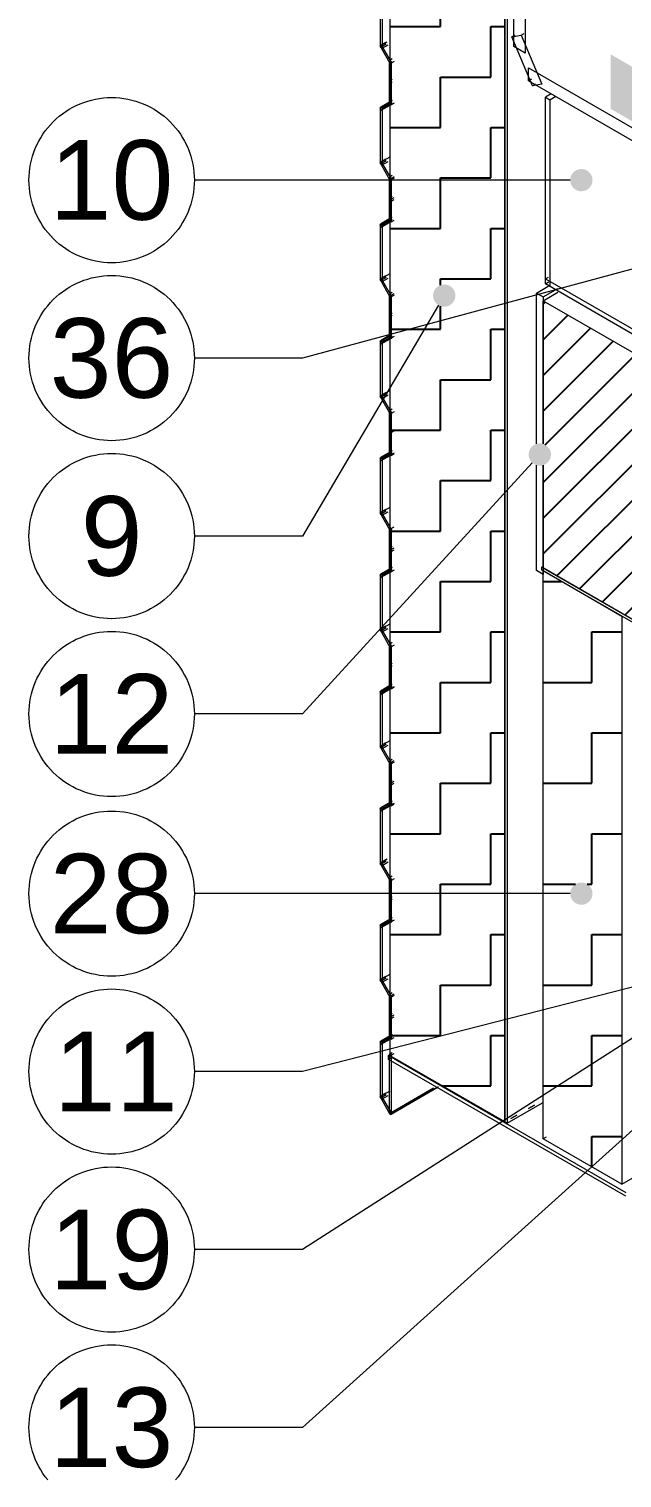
# Model space of a CAD drawing. Header units: millimetres. Extents: x 0 to 297, y 0 to 420.
# Drawn here: x 58.5 to 77.15, y 300.4 to 346 of the extents above; entities that cross this region are included whole.
import ezdxf

# ---------------------------------------------------------------- set-up
doc = ezdxf.new("R2010")
doc.units = ezdxf.units.MM
for name, color, linetype in [('2-DETALLES-ARISTAS', 7, 'Continuous'), ('2-DETALLES-RAYADOS', 8, 'Continuous'), ('3-TEXTOS', 7, 'Continuous')]:
    doc.layers.add(name, color=color, linetype=linetype)
doc.styles.add('ARIAL', font='arial.ttf')

msp = doc.modelspace()

# ---------------------------------------------------------------- hatches: boundary and pattern name
at = {"layer": '2-DETALLES-RAYADOS'}
h = msp.add_hatch(dxfattribs=at)
h.set_pattern_fill('ZIGZAG', scale=0.25)
h.paths.add_polyline_path([(69.899, 347.302), (69.887, 347.296), (69.887, 347.276), (69.871, 347.286), (69.859, 347.279), (69.859, 345.004), (69.871, 344.983), (69.887, 344.974), (69.887, 344.955), (69.899, 344.934), (69.899, 344.934), (69.899, 344.934), (69.887, 344.928), (69.887, 344.321), (69.887, 344.255), (69.887, 343.648), (69.899, 343.628), (69.887, 343.621), (69.887, 343.602), (69.871, 343.612), (69.859, 343.605), (69.859, 341.33), (69.871, 341.309), (69.887, 341.3), (69.887, 341.281), (69.899, 341.26), (69.899, 341.26), (69.899, 341.26), (69.887, 341.253), (69.887, 340.646), (69.887, 340.581), (69.887, 339.974), (69.899, 339.954), (69.887, 339.947), (69.887, 339.928), (69.871, 339.938), (69.859, 339.931), (69.859, 313.686), (73.465, 311.604), (73.465, 311.604), (73.465, 311.604), (73.465, 356.691), (69.887, 354.625), (69.887, 354.625), (69.871, 354.634), (69.859, 354.628), (69.859, 352.352), (69.871, 352.332), (69.887, 352.322), (69.887, 352.303), (69.899, 352.283), (69.899, 352.283), (69.899, 352.283), (69.887, 352.276), (69.887, 351.669), (69.887, 351.604), (69.887, 350.997), (69.899, 350.977), (69.887, 350.97), (69.887, 350.951), (69.871, 350.96), (69.859, 350.953), (69.859, 348.678), (69.871, 348.658), (69.887, 348.648), (69.887, 348.629), (69.899, 348.609), (69.899, 348.609), (69.899, 348.609), (69.887, 348.602), (69.887, 347.995), (69.887, 347.93), (69.887, 347.323)])
h.paths.add_polyline_path([(71.904, 337.575), (71.899, 337.541), (71.891, 337.508), (71.879, 337.476), (71.865, 337.445), (71.847, 337.415), (71.827, 337.388), (71.804, 337.362), (71.778, 337.339), (71.751, 337.319), (71.721, 337.301), (71.69, 337.286), (71.658, 337.275), (71.624, 337.266), (71.591, 337.261), (71.556, 337.26), (71.522, 337.261), (71.488, 337.266), (71.455, 337.275), (71.422, 337.286), (71.391, 337.301), (71.362, 337.319), (71.334, 337.339), (71.309, 337.362), (71.285, 337.388), (71.265, 337.415), (71.247, 337.445), (71.233, 337.476), (71.221, 337.508), (71.213, 337.541), (71.208, 337.575), (71.206, 337.61), (71.208, 337.644), (71.213, 337.678), (71.221, 337.711), (71.233, 337.744), (71.247, 337.775), (71.265, 337.804), (71.285, 337.832), (71.309, 337.857), (71.334, 337.88), (71.362, 337.901), (71.391, 337.918), (71.422, 337.933), (71.455, 337.945), (71.488, 337.953), (71.522, 337.958), (71.556, 337.96), (71.591, 337.958), (71.624, 337.953), (71.658, 337.945), (71.69, 337.933), (71.721, 337.918), (71.751, 337.901), (71.778, 337.88), (71.804, 337.857), (71.827, 337.832), (71.847, 337.804), (71.865, 337.775), (71.879, 337.744), (71.891, 337.711), (71.899, 337.678), (71.904, 337.644), (71.906, 337.61)])
h = msp.add_hatch(dxfattribs=at)
h.set_pattern_fill('AR-SAND', scale=0.02)
h.paths.add_polyline_path([(96.575, 333.714), (96.552, 333.688), (96.527, 333.665), (96.499, 333.644), (96.47, 333.627), (96.439, 333.612), (96.406, 333.6), (96.373, 333.592), (96.339, 333.587), (96.305, 333.585), (96.27, 333.587), (96.236, 333.592), (96.203, 333.6), (96.171, 333.612), (96.139, 333.627), (96.11, 333.644), (96.083, 333.665), (96.057, 333.688), (96.034, 333.714), (96.014, 333.741), (95.996, 333.77), (95.981, 333.802), (95.97, 333.834), (95.961, 333.867), (95.956, 333.901), (95.955, 333.935), (95.956, 333.97), (95.961, 334.004), (95.97, 334.037), (95.981, 334.069), (95.996, 334.101), (96.002, 334.11), (76.789, 345.203), (76.789, 343.488), (76.789, 343.488), (76.789, 343.488), (111.331, 323.545), (112.816, 324.402), (96.607, 333.76), (96.596, 333.741)])
h.paths.add_polyline_path([(84.607, 340.154), (84.593, 340.123), (84.575, 340.093), (84.555, 340.066), (84.531, 340.04), (84.506, 340.017), (84.478, 339.997), (84.449, 339.979), (84.418, 339.964), (84.385, 339.953), (84.352, 339.944), (84.318, 339.939), (84.284, 339.938), (84.249, 339.939), (84.216, 339.944), (84.182, 339.953), (84.15, 339.964), (84.119, 339.979), (84.089, 339.997), (84.062, 340.017), (84.036, 340.04), (84.013, 340.066), (83.993, 340.093), (83.975, 340.123), (83.961, 340.154), (83.949, 340.186), (83.941, 340.219), (83.936, 340.253), (83.934, 340.288), (83.936, 340.322), (83.941, 340.356), (83.949, 340.389), (83.961, 340.422), (83.975, 340.453), (83.993, 340.482), (84.013, 340.51), (84.036, 340.535), (84.062, 340.558), (84.089, 340.579), (84.119, 340.596), (84.15, 340.611), (84.182, 340.623), (84.216, 340.631), (84.249, 340.636), (84.284, 340.638), (84.318, 340.636), (84.352, 340.631), (84.385, 340.623), (84.418, 340.611), (84.449, 340.596), (84.478, 340.579), (84.506, 340.558), (84.531, 340.535), (84.555, 340.51), (84.575, 340.482), (84.593, 340.453), (84.607, 340.422), (84.619, 340.389), (84.627, 340.356), (84.632, 340.322), (84.634, 340.288), (84.632, 340.253), (84.627, 340.219), (84.619, 340.186)])
h.paths.add_polyline_path([(102.305, 329.785), (102.296, 329.752), (102.285, 329.719), (102.27, 329.688), (102.253, 329.659), (102.232, 329.631), (102.209, 329.606), (102.183, 329.582), (102.156, 329.562), (102.127, 329.544), (102.095, 329.53), (102.063, 329.518), (102.03, 329.51), (101.996, 329.505), (101.961, 329.503), (101.927, 329.505), (101.893, 329.51), (101.86, 329.518), (101.828, 329.53), (101.796, 329.544), (101.767, 329.562), (101.74, 329.582), (101.714, 329.606), (101.691, 329.631), (101.67, 329.659), (101.653, 329.688), (101.638, 329.719), (101.626, 329.752), (101.618, 329.785), (101.613, 329.819), (101.611, 329.853), (101.613, 329.887), (101.618, 329.921), (101.626, 329.954), (101.638, 329.987), (101.653, 330.018), (101.67, 330.047), (101.691, 330.075), (101.714, 330.1), (101.74, 330.124), (101.767, 330.144), (101.796, 330.162), (101.828, 330.176), (101.86, 330.188), (101.893, 330.196), (101.927, 330.201), (101.961, 330.203), (101.996, 330.201), (102.03, 330.196), (102.063, 330.188), (102.095, 330.176), (102.127, 330.162), (102.156, 330.144), (102.183, 330.124), (102.209, 330.1), (102.232, 330.075), (102.253, 330.047), (102.27, 330.018), (102.285, 329.987), (102.296, 329.954), (102.305, 329.921), (102.31, 329.887), (102.311, 329.853), (102.31, 329.819)])
h.paths.add_polyline_path([(107.967, 326.798), (107.962, 326.764), (107.953, 326.731), (107.942, 326.698), (107.927, 326.667), (107.909, 326.638), (107.889, 326.61), (107.866, 326.585), (107.84, 326.561), (107.813, 326.541), (107.783, 326.523), (107.752, 326.509), (107.72, 326.497), (107.687, 326.489), (107.653, 326.484), (107.618, 326.482), (107.584, 326.484), (107.55, 326.489), (107.517, 326.497), (107.484, 326.509), (107.453, 326.523), (107.424, 326.541), (107.396, 326.561), (107.371, 326.585), (107.348, 326.61), (107.327, 326.638), (107.31, 326.667), (107.295, 326.698), (107.283, 326.731), (107.275, 326.764), (107.27, 326.798), (107.268, 326.832), (107.27, 326.866), (107.275, 326.9), (107.283, 326.933), (107.295, 326.966), (107.31, 326.997), (107.327, 327.026), (107.348, 327.054), (107.371, 327.079), (107.396, 327.103), (107.424, 327.123), (107.453, 327.141), (107.484, 327.155), (107.517, 327.167), (107.55, 327.175), (107.584, 327.18), (107.618, 327.182), (107.653, 327.18), (107.687, 327.175), (107.72, 327.167), (107.752, 327.155), (107.783, 327.141), (107.813, 327.123), (107.84, 327.103), (107.866, 327.079), (107.889, 327.054), (107.909, 327.026), (107.927, 326.997), (107.942, 326.966), (107.953, 326.933), (107.962, 326.9), (107.967, 326.866), (107.968, 326.832)])
h = msp.add_hatch(dxfattribs=at)
h.set_pattern_fill('ANSI31', scale=0.25)
h.paths.add_polyline_path([(105.521, 311.231), (111.154, 307.978), (111.154, 307.978), (111.154, 316.38), (111.154, 316.38), (74.667, 337.446), (74.667, 332.942), (74.695, 332.932), (74.726, 332.917), (74.756, 332.9), (74.783, 332.879), (74.809, 332.856), (74.832, 332.831), (74.852, 332.803), (74.87, 332.774), (74.885, 332.743), (74.896, 332.71), (74.905, 332.677), (74.91, 332.643), (74.911, 332.609), (74.91, 332.574), (74.905, 332.54), (74.896, 332.507), (74.885, 332.475), (74.87, 332.444), (74.852, 332.414), (74.832, 332.387), (74.809, 332.361), (74.783, 332.338), (74.756, 332.318), (74.726, 332.3), (74.695, 332.285), (74.667, 332.275), (74.667, 329.036), (91.214, 319.483), (93.689, 322.626), (102.999, 317.251), (103.036, 317.256)])
h.paths.add_polyline_path([(100.76, 321.442), (100.76, 321.442), (100.885, 321.311), (100.885, 321.311), (100.885, 321.311), (100.936, 321.136), (100.936, 321.136), (100.936, 321.136), (100.885, 321.022), (100.885, 321.022), (100.76, 321.034), (100.76, 321.034), (100.635, 321.166), (100.635, 321.166), (100.635, 321.166), (100.635, 321.166), (100.635, 321.166), (100.583, 321.34), (100.583, 321.34), (100.583, 321.34), (100.635, 321.455), (100.635, 321.455), (100.635, 321.455)])
h.paths.add_polyline_path([(90.501, 326.838), (90.496, 326.805), (90.488, 326.771), (90.476, 326.739), (90.461, 326.708), (90.444, 326.678), (90.424, 326.651), (90.4, 326.625), (90.375, 326.602), (90.347, 326.582), (90.318, 326.564), (90.287, 326.549), (90.254, 326.538), (90.221, 326.529), (90.187, 326.524), (90.153, 326.523), (90.118, 326.524), (90.085, 326.529), (90.051, 326.538), (90.019, 326.549), (89.988, 326.564), (89.958, 326.582), (89.931, 326.602), (89.905, 326.625), (89.882, 326.651), (89.862, 326.678), (89.844, 326.708), (89.829, 326.739), (89.818, 326.771), (89.81, 326.805), (89.805, 326.838), (89.803, 326.873), (89.805, 326.907), (89.81, 326.941), (89.818, 326.974), (89.829, 327.007), (89.844, 327.038), (89.862, 327.067), (89.882, 327.095), (89.905, 327.12), (89.931, 327.144), (89.958, 327.164), (89.988, 327.181), (90.019, 327.196), (90.051, 327.208), (90.085, 327.216), (90.118, 327.221), (90.153, 327.223), (90.187, 327.221), (90.221, 327.216), (90.254, 327.208), (90.287, 327.196), (90.318, 327.181), (90.347, 327.164), (90.375, 327.144), (90.4, 327.12), (90.424, 327.095), (90.444, 327.067), (90.461, 327.038), (90.476, 327.007), (90.488, 326.974), (90.496, 326.941), (90.501, 326.907), (90.503, 326.873)])
h = msp.add_hatch(dxfattribs=at)
h.set_pattern_fill('ZIGZAG', scale=0.25)
h.paths.add_polyline_path([(77.142, 327.517), (74.667, 328.946), (74.667, 328.832), (74.667, 328.832), (74.667, 328.832), (74.667, 311.073), (74.667, 311.073), (74.667, 311.073), (77.142, 309.644)])
h.paths.add_polyline_path([(76.218, 318.755), (76.213, 318.721), (76.204, 318.688), (76.193, 318.656), (76.178, 318.624), (76.16, 318.595), (76.14, 318.568), (76.117, 318.542), (76.091, 318.519), (76.064, 318.498), (76.035, 318.481), (76.003, 318.466), (75.971, 318.455), (75.938, 318.446), (75.904, 318.441), (75.869, 318.44), (75.835, 318.441), (75.801, 318.446), (75.768, 318.455), (75.735, 318.466), (75.704, 318.481), (75.675, 318.498), (75.647, 318.519), (75.622, 318.542), (75.599, 318.568), (75.578, 318.595), (75.561, 318.624), (75.546, 318.656), (75.534, 318.688), (75.526, 318.721), (75.521, 318.755), (75.519, 318.79), (75.521, 318.824), (75.526, 318.858), (75.534, 318.891), (75.546, 318.924), (75.561, 318.955), (75.578, 318.984), (75.599, 319.011), (75.622, 319.037), (75.647, 319.06), (75.675, 319.081), (75.704, 319.098), (75.735, 319.113), (75.768, 319.125), (75.801, 319.133), (75.835, 319.138), (75.869, 319.14), (75.904, 319.138), (75.938, 319.133), (75.971, 319.125), (76.003, 319.113), (76.035, 319.098), (76.064, 319.081), (76.091, 319.06), (76.117, 319.037), (76.14, 319.011), (76.16, 318.984), (76.178, 318.955), (76.193, 318.923), (76.204, 318.891), (76.213, 318.858), (76.218, 318.824), (76.219, 318.79)])
at = {"layer": '3-TEXTOS'}
h = msp.add_hatch(color=7, dxfattribs=at)
h.dxf.hatch_style = 1
h.paths.add_polyline_path([(76.219, 341.243), (76.218, 341.209), (76.213, 341.175), (76.204, 341.142), (76.193, 341.109), (76.178, 341.078), (76.16, 341.049), (76.14, 341.021), (76.117, 340.996), (76.091, 340.972), (76.064, 340.952), (76.035, 340.934), (76.003, 340.92), (75.971, 340.908), (75.938, 340.9), (75.904, 340.895), (75.869, 340.893), (75.835, 340.895), (75.801, 340.9), (75.768, 340.908), (75.735, 340.92), (75.704, 340.934), (75.675, 340.952), (75.647, 340.972), (75.622, 340.996), (75.599, 341.021), (75.578, 341.049), (75.561, 341.078), (75.546, 341.109), (75.534, 341.142), (75.526, 341.175), (75.521, 341.209), (75.519, 341.243), (75.521, 341.278), (75.526, 341.311), (75.534, 341.344), (75.546, 341.377), (75.561, 341.408), (75.578, 341.438), (75.599, 341.465), (75.622, 341.491), (75.647, 341.514), (75.675, 341.534), (75.704, 341.552), (75.735, 341.566), (75.768, 341.578), (75.801, 341.586), (75.835, 341.591), (75.869, 341.593), (75.904, 341.591), (75.938, 341.586), (75.971, 341.578), (76.003, 341.566), (76.035, 341.552), (76.064, 341.534), (76.091, 341.514), (76.117, 341.491), (76.14, 341.465), (76.16, 341.438), (76.178, 341.408), (76.193, 341.377), (76.204, 341.344), (76.213, 341.311), (76.218, 341.278)])
h = msp.add_hatch(color=7, dxfattribs=at)
h.dxf.hatch_style = 1
h.paths.add_polyline_path([(71.906, 337.61), (71.904, 337.575), (71.899, 337.541), (71.891, 337.508), (71.879, 337.476), (71.865, 337.445), (71.847, 337.415), (71.827, 337.388), (71.804, 337.362), (71.778, 337.339), (71.751, 337.319), (71.721, 337.301), (71.69, 337.286), (71.658, 337.275), (71.624, 337.266), (71.591, 337.261), (71.556, 337.26), (71.522, 337.261), (71.488, 337.266), (71.455, 337.275), (71.422, 337.286), (71.391, 337.301), (71.362, 337.319), (71.334, 337.339), (71.309, 337.362), (71.285, 337.388), (71.265, 337.415), (71.247, 337.445), (71.233, 337.476), (71.221, 337.508), (71.213, 337.541), (71.208, 337.575), (71.206, 337.61), (71.208, 337.644), (71.213, 337.678), (71.221, 337.711), (71.233, 337.744), (71.247, 337.775), (71.265, 337.804), (71.285, 337.832), (71.309, 337.857), (71.334, 337.88), (71.362, 337.901), (71.391, 337.918), (71.422, 337.933), (71.455, 337.945), (71.488, 337.953), (71.522, 337.958), (71.556, 337.96), (71.591, 337.958), (71.624, 337.953), (71.658, 337.945), (71.69, 337.933), (71.721, 337.918), (71.751, 337.901), (71.778, 337.88), (71.804, 337.857), (71.827, 337.832), (71.847, 337.804), (71.865, 337.775), (71.879, 337.744), (71.891, 337.711), (71.899, 337.678), (71.904, 337.644)])
h = msp.add_hatch(color=7, dxfattribs=at)
h.dxf.hatch_style = 1
h.paths.add_polyline_path([(74.911, 332.609), (74.91, 332.574), (74.905, 332.54), (74.896, 332.507), (74.885, 332.475), (74.87, 332.444), (74.852, 332.414), (74.832, 332.387), (74.809, 332.361), (74.783, 332.338), (74.756, 332.318), (74.726, 332.3), (74.695, 332.285), (74.663, 332.274), (74.63, 332.265), (74.596, 332.26), (74.561, 332.259), (74.527, 332.26), (74.493, 332.265), (74.46, 332.274), (74.427, 332.285), (74.396, 332.3), (74.367, 332.318), (74.339, 332.338), (74.314, 332.361), (74.291, 332.387), (74.27, 332.414), (74.253, 332.444), (74.238, 332.475), (74.226, 332.507), (74.218, 332.54), (74.213, 332.574), (74.211, 332.609), (74.213, 332.643), (74.218, 332.677), (74.226, 332.71), (74.238, 332.743), (74.253, 332.774), (74.27, 332.803), (74.291, 332.831), (74.314, 332.856), (74.339, 332.879), (74.367, 332.9), (74.396, 332.917), (74.427, 332.932), (74.46, 332.944), (74.493, 332.952), (74.527, 332.957), (74.561, 332.959), (74.596, 332.957), (74.63, 332.952), (74.663, 332.944), (74.695, 332.932), (74.726, 332.917), (74.756, 332.9), (74.783, 332.879), (74.809, 332.856), (74.832, 332.831), (74.852, 332.803), (74.87, 332.774), (74.885, 332.743), (74.896, 332.71), (74.905, 332.677), (74.91, 332.643)])
h = msp.add_hatch(color=7, dxfattribs=at)
h.dxf.hatch_style = 1
h.paths.add_polyline_path([(76.219, 318.79), (76.218, 318.755), (76.213, 318.721), (76.204, 318.688), (76.193, 318.656), (76.178, 318.624), (76.16, 318.595), (76.14, 318.568), (76.117, 318.542), (76.091, 318.519), (76.064, 318.498), (76.035, 318.481), (76.003, 318.466), (75.971, 318.455), (75.938, 318.446), (75.904, 318.441), (75.869, 318.44), (75.835, 318.441), (75.801, 318.446), (75.768, 318.455), (75.735, 318.466), (75.704, 318.481), (75.675, 318.498), (75.647, 318.519), (75.622, 318.542), (75.599, 318.568), (75.578, 318.595), (75.561, 318.624), (75.546, 318.656), (75.534, 318.688), (75.526, 318.721), (75.521, 318.755), (75.519, 318.79), (75.521, 318.824), (75.526, 318.858), (75.534, 318.891), (75.546, 318.924), (75.561, 318.955), (75.578, 318.984), (75.599, 319.011), (75.622, 319.037), (75.647, 319.06), (75.675, 319.081), (75.704, 319.098), (75.735, 319.113), (75.768, 319.125), (75.801, 319.133), (75.835, 319.138), (75.869, 319.14), (75.904, 319.138), (75.938, 319.133), (75.971, 319.125), (76.003, 319.113), (76.035, 319.098), (76.064, 319.081), (76.091, 319.06), (76.117, 319.037), (76.14, 319.011), (76.16, 318.984), (76.178, 318.955), (76.193, 318.923), (76.204, 318.891), (76.213, 318.858), (76.218, 318.824)])

# ---------------------------------------------------------------- linework, layer by layer
at = {"layer": '2-DETALLES-ARISTAS', "color": 7, "lineweight": 18}
for p, q in [((69.859, 313.686), (69.859, 359.001)), ((73.465, 356.919), (73.465, 311.604)), ((73.465, 311.604), (73.465, 356.919)), ((73.536, 356.878), (73.536, 311.563)), ((73.748, 345.447), (73.748, 356.47)), ((74.102, 356.266), (74.102, 345.243)), ((69.548, 345.431), (69.548, 347.211)), ((69.604, 347.178), (69.604, 345.398)), ((73.773, 345.804), (73.68, 345.751)), ((73.68, 345.751), (73.977, 345.802)), ((74.333, 344.215), (73.68, 345.751)), ((73.977, 345.802), (74.069, 345.855)), ((73.977, 345.802), (74.629, 344.267)), ((69.721, 345.577), (69.536, 345.471)), ((69.536, 345.471), (69.576, 345.494)), ((69.859, 344.911), (69.536, 345.471)), ((69.548, 345.431), (69.733, 345.538)), ((69.604, 345.398), (69.548, 345.431)), ((69.576, 345.494), (69.761, 345.6)), ((69.576, 345.494), (69.899, 344.934)), ((69.604, 345.398), (69.789, 345.505)), ((74.102, 345.243), (73.748, 345.447)), ((69.923, 345.06), (69.831, 345.007)), ((69.831, 344.288), (69.831, 345.007)), ((69.831, 345.007), (69.887, 344.974)), ((69.899, 344.934), (69.859, 344.911)), ((69.887, 344.974), (69.887, 344.255)), ((69.899, 344.934), (69.992, 344.988)), ((74.208, 344.774), (111.154, 323.443)), ((74.208, 344.366), (74.208, 344.774)), ((69.923, 344.407), (69.831, 344.353)), ((69.831, 343.635), (69.831, 344.353)), ((69.831, 344.353), (69.887, 344.321)), ((69.831, 344.288), (69.923, 344.341)), ((69.887, 344.255), (69.831, 344.288)), ((69.887, 344.321), (69.887, 343.602)), ((74.3, 344.419), (74.208, 344.366)), ((111.154, 323.035), (74.208, 344.366)), ((74.333, 344.215), (74.425, 344.269)), ((74.629, 344.267), (74.333, 344.215)), ((74.923, 343.962), (74.738, 343.855)), ((74.738, 337.977), (74.738, 343.855)), ((74.738, 343.855), (74.879, 343.774)), ((74.879, 343.774), (75.065, 343.881)), ((69.536, 343.511), (69.906, 343.725)), ((69.536, 343.511), (69.859, 343.697)), ((69.576, 343.442), (69.536, 343.511)), ((69.918, 343.75), (69.548, 343.537)), ((69.548, 341.757), (69.548, 343.537)), ((69.548, 343.537), (69.604, 343.504)), ((69.899, 343.628), (69.576, 343.442)), ((69.576, 343.442), (69.854, 343.602)), ((69.604, 343.504), (69.882, 343.664)), ((69.604, 343.504), (69.604, 341.724)), ((69.831, 343.635), (69.923, 343.688)), ((69.887, 343.602), (69.831, 343.635)), ((69.859, 343.697), (69.899, 343.628)), ((69.899, 343.628), (69.992, 343.681)), ((74.879, 343.774), (74.879, 337.895)), ((69.721, 341.903), (69.536, 341.796)), ((69.536, 341.796), (69.576, 341.819)), ((69.859, 341.237), (69.536, 341.796)), ((69.548, 341.757), (69.733, 341.864)), ((69.604, 341.724), (69.548, 341.757)), ((69.576, 341.819), (69.854, 341.98)), ((69.576, 341.819), (69.899, 341.26)), ((69.604, 341.724), (69.789, 341.831)), ((69.923, 341.386), (69.831, 341.332)), ((69.831, 340.614), (69.831, 341.332)), ((69.831, 341.332), (69.887, 341.3)), ((69.899, 341.26), (69.859, 341.237)), ((69.887, 341.3), (69.98, 341.353)), ((69.887, 341.3), (69.887, 340.581)), ((69.899, 341.26), (69.992, 341.314)), ((69.923, 340.733), (69.831, 340.679)), ((69.831, 339.961), (69.831, 340.679)), ((69.831, 340.679), (69.887, 340.646)), ((69.831, 340.614), (69.923, 340.667)), ((69.887, 340.646), (69.98, 340.7)), ((69.887, 340.646), (69.887, 339.928)), ((69.887, 340.581), (69.831, 340.614)), ((69.887, 340.581), (69.98, 340.635)), ((69.536, 339.837), (69.906, 340.05)), ((69.536, 339.837), (69.859, 340.023)), ((69.576, 339.767), (69.536, 339.837)), ((69.918, 340.076), (69.548, 339.863)), ((69.548, 338.083), (69.548, 339.863)), ((69.548, 339.863), (69.604, 339.83)), ((69.899, 339.954), (69.576, 339.767)), ((69.576, 339.767), (69.854, 339.928)), ((69.604, 339.83), (69.882, 339.99)), ((69.604, 339.83), (69.604, 338.05)), ((69.831, 339.961), (69.923, 340.014)), ((69.887, 339.928), (69.831, 339.961)), ((69.859, 340.023), (69.899, 339.954)), ((69.887, 339.928), (69.98, 339.981)), ((69.721, 338.229), (69.536, 338.122)), ((69.536, 338.122), (69.576, 338.145)), ((69.859, 337.563), (69.536, 338.122)), ((69.548, 338.083), (69.733, 338.189)), ((69.604, 338.05), (69.548, 338.083)), ((69.576, 338.145), (69.854, 338.305)), ((69.576, 338.145), (69.899, 337.586)), ((69.604, 338.05), (69.789, 338.157)), ((74.455, 337.691), (74.826, 337.905)), ((74.738, 338.14), (74.831, 338.193)), ((74.738, 338.14), (79.051, 335.65)), ((74.738, 337.977), (74.738, 338.14)), ((74.738, 337.977), (74.831, 338.03)), ((74.831, 338.03), (74.738, 337.977)), ((74.879, 337.895), (74.738, 337.977)), ((79.051, 335.486), (74.738, 337.977)), ((69.923, 337.711), (69.831, 337.658)), ((69.831, 336.94), (69.831, 337.658)), ((69.831, 337.658), (69.887, 337.625)), ((69.899, 337.586), (69.859, 337.563)), ((69.887, 337.625), (69.98, 337.679)), ((69.887, 337.625), (69.887, 336.907)), ((69.899, 337.586), (69.992, 337.639)), ((74.455, 337.691), (74.667, 337.568)), ((74.455, 332.942), (74.455, 337.691)), ((74.667, 337.568), (75.131, 337.836)), ((74.667, 337.446), (75.131, 337.713)), ((74.667, 337.568), (74.667, 332.942)), ((69.923, 337.058), (69.831, 337.005)), ((69.831, 336.286), (69.831, 337.005)), ((69.831, 337.005), (69.887, 336.972)), ((69.831, 336.94), (69.923, 336.993)), ((74.667, 337.446), (111.154, 316.38)), ((74.667, 332.942), (74.667, 337.446)), ((69.887, 336.907), (69.831, 336.94)), ((69.887, 336.972), (69.887, 336.254)), ((69.536, 336.162), (69.906, 336.376)), ((69.536, 336.162), (69.859, 336.349)), ((69.576, 336.093), (69.536, 336.162)), ((69.918, 336.402), (69.548, 336.188)), ((69.548, 334.408), (69.548, 336.188)), ((69.548, 336.188), (69.604, 336.156)), ((69.899, 336.28), (69.576, 336.093)), ((69.576, 336.093), (69.854, 336.253)), ((69.604, 336.156), (69.882, 336.316)), ((69.604, 336.156), (69.604, 334.376)), ((69.831, 336.286), (69.923, 336.34)), ((69.887, 336.254), (69.831, 336.286)), ((69.859, 336.349), (69.899, 336.28)), ((69.899, 336.28), (69.992, 336.333)), ((69.721, 334.555), (69.536, 334.448)), ((69.536, 334.448), (69.576, 334.471)), ((69.859, 333.889), (69.536, 334.448)), ((69.548, 334.408), (69.733, 334.515)), ((69.604, 334.376), (69.548, 334.408)), ((69.576, 334.471), (69.854, 334.631)), ((69.576, 334.471), (69.899, 333.912)), ((69.604, 334.376), (69.789, 334.483)), ((69.923, 334.037), (69.831, 333.984)), ((69.831, 333.265), (69.831, 333.984)), ((69.831, 333.984), (69.887, 333.951)), ((69.899, 333.912), (69.859, 333.889)), ((69.887, 333.951), (69.887, 333.233)), ((69.899, 333.912), (69.992, 333.965)), ((69.923, 333.384), (69.831, 333.331)), ((69.887, 333.298), (69.98, 333.351)), ((69.831, 332.612), (69.831, 333.331)), ((69.831, 333.331), (69.887, 333.298)), ((69.831, 333.265), (69.923, 333.319)), ((69.887, 333.233), (69.831, 333.265)), ((69.887, 333.298), (69.887, 332.579)), ((69.536, 332.488), (69.906, 332.702)), ((69.536, 332.488), (69.859, 332.675)), ((69.576, 332.419), (69.536, 332.488)), ((69.918, 332.728), (69.548, 332.514)), ((69.548, 330.734), (69.548, 332.514)), ((69.548, 332.514), (69.604, 332.481)), ((69.899, 332.605), (69.576, 332.419)), ((69.576, 332.419), (69.854, 332.579)), ((69.604, 332.481), (69.882, 332.642)), ((69.604, 332.481), (69.604, 330.702)), ((69.831, 332.612), (69.923, 332.666)), ((69.887, 332.579), (69.831, 332.612)), ((69.859, 332.675), (69.899, 332.605)), ((69.887, 332.579), (69.98, 332.633)), ((69.899, 332.605), (69.992, 332.659)), ((74.455, 328.954), (74.455, 332.275)), ((74.667, 329.036), (74.667, 332.275)), ((74.667, 332.275), (74.667, 328.832)), ((69.721, 330.88), (69.536, 330.774)), ((69.536, 330.774), (69.576, 330.797)), ((69.859, 330.214), (69.536, 330.774)), ((69.548, 330.734), (69.733, 330.841)), ((69.604, 330.702), (69.548, 330.734)), ((69.576, 330.797), (69.854, 330.957)), ((69.576, 330.797), (69.899, 330.238)), ((69.604, 330.702), (69.789, 330.808)), ((69.831, 329.591), (69.831, 330.31)), ((69.831, 330.31), (69.887, 330.277)), ((69.899, 330.238), (69.859, 330.214)), ((69.887, 330.277), (69.98, 330.33)), ((69.887, 330.277), (69.887, 329.558)), ((69.923, 329.71), (69.831, 329.656)), ((69.831, 328.938), (69.831, 329.656)), ((69.831, 329.656), (69.887, 329.624)), ((69.831, 329.591), (69.923, 329.645)), ((69.887, 329.558), (69.831, 329.591)), ((69.887, 329.624), (69.98, 329.677)), ((69.887, 329.624), (69.887, 328.905)), ((69.887, 329.558), (69.98, 329.612)), ((69.536, 328.814), (69.906, 329.028)), ((69.536, 328.814), (69.859, 329)), ((69.576, 328.745), (69.536, 328.814)), ((69.918, 329.054), (69.548, 328.84)), ((69.548, 327.06), (69.548, 328.84)), ((69.548, 328.84), (69.604, 328.807)), ((69.899, 328.931), (69.576, 328.745)), ((69.576, 328.745), (69.854, 328.905)), ((69.604, 328.807), (69.882, 328.967)), ((69.604, 328.807), (69.604, 327.027)), ((69.831, 328.938), (69.923, 328.991)), ((69.887, 328.905), (69.831, 328.938)), ((69.859, 329), (69.899, 328.931)), ((69.899, 328.931), (69.992, 328.985)), ((74.667, 328.832), (74.455, 328.954)), ((74.625, 329.069), (91.256, 319.467)), ((74.625, 328.971), (74.625, 329.069)), ((91.256, 319.369), (74.625, 328.971)), ((91.214, 319.483), (74.667, 329.036)), ((74.667, 328.954), (77.142, 327.525)), ((74.667, 311.073), (74.667, 328.954)), ((77.142, 327.525), (77.142, 309.644)), ((69.721, 327.206), (69.536, 327.099)), ((69.536, 327.099), (69.576, 327.122)), ((69.859, 326.54), (69.536, 327.099)), ((69.548, 327.06), (69.733, 327.167)), ((69.604, 327.027), (69.548, 327.06)), ((69.576, 327.122), (69.854, 327.283)), ((69.576, 327.122), (69.899, 326.563)), ((69.604, 327.027), (69.789, 327.134)), ((69.923, 326.689), (69.831, 326.635)), ((69.831, 325.917), (69.831, 326.635)), ((69.831, 326.635), (69.887, 326.603)), ((69.899, 326.563), (69.859, 326.54)), ((69.887, 326.603), (69.887, 325.884)), ((69.899, 326.563), (69.992, 326.617)), ((69.923, 326.036), (69.831, 325.982)), ((69.831, 325.264), (69.831, 325.982)), ((69.831, 325.982), (69.887, 325.95)), ((69.831, 325.917), (69.923, 325.97)), ((69.887, 325.884), (69.831, 325.917)), ((69.887, 325.95), (69.887, 325.231)), ((69.536, 325.14), (69.906, 325.353)), ((69.536, 325.14), (69.859, 325.326)), ((69.576, 325.071), (69.536, 325.14)), ((69.918, 325.379), (69.548, 325.166)), ((69.548, 323.386), (69.548, 325.166)), ((69.548, 325.166), (69.604, 325.133)), ((69.899, 325.257), (69.576, 325.071)), ((69.576, 325.071), (69.854, 325.231)), ((69.604, 325.133), (69.882, 325.293)), ((69.831, 325.264), (69.923, 325.317)), ((69.887, 325.231), (69.831, 325.264)), ((69.859, 325.326), (69.899, 325.257)), ((69.887, 325.231), (69.98, 325.284)), ((69.899, 325.257), (69.992, 325.31)), ((69.604, 325.133), (69.604, 323.353)), ((69.721, 323.532), (69.536, 323.425)), ((69.536, 323.425), (69.576, 323.448)), ((69.859, 322.866), (69.536, 323.425)), ((69.548, 323.386), (69.733, 323.493)), ((69.604, 323.353), (69.548, 323.386)), ((69.576, 323.448), (69.854, 323.608)), ((69.576, 323.448), (69.899, 322.889)), ((69.604, 323.353), (69.789, 323.46)), ((69.923, 323.015), (69.831, 322.961)), ((69.831, 322.243), (69.831, 322.961)), ((69.831, 322.961), (69.887, 322.928)), ((69.899, 322.889), (69.859, 322.866)), ((69.887, 322.928), (69.98, 322.982)), ((69.887, 322.928), (69.887, 322.21)), ((69.899, 322.889), (69.992, 322.942)), ((69.923, 322.361), (69.831, 322.308)), ((69.831, 321.589), (69.831, 322.308)), ((69.831, 322.308), (69.887, 322.275)), ((69.831, 322.243), (69.923, 322.296)), ((69.887, 322.21), (69.831, 322.243)), ((69.887, 322.275), (69.98, 322.329)), ((69.887, 322.275), (69.887, 321.557)), ((69.887, 322.21), (69.98, 322.263)), ((69.536, 321.466), (69.906, 321.679)), ((69.536, 321.466), (69.859, 321.652)), ((69.918, 321.705), (69.548, 321.491)), ((69.548, 319.711), (69.548, 321.491)), ((69.548, 321.491), (69.604, 321.459)), ((69.899, 321.583), (69.576, 321.396)), ((69.576, 321.396), (69.854, 321.556)), ((69.604, 321.459), (69.882, 321.619)), ((69.831, 321.589), (69.923, 321.643)), ((69.887, 321.557), (69.831, 321.589)), ((69.859, 321.652), (69.899, 321.583)), ((69.887, 321.557), (69.98, 321.61)), ((69.899, 321.583), (69.992, 321.636)), ((69.576, 321.396), (69.536, 321.466)), ((69.604, 321.459), (69.604, 319.679)), ((69.721, 319.858), (69.536, 319.751)), ((69.536, 319.751), (69.576, 319.774)), ((69.859, 319.192), (69.536, 319.751)), ((69.548, 319.711), (69.733, 319.818)), ((69.604, 319.679), (69.548, 319.711)), ((69.576, 319.774), (69.761, 319.881)), ((69.576, 319.774), (69.899, 319.215)), ((69.604, 319.679), (69.789, 319.786)), ((69.923, 319.34), (69.831, 319.287)), ((69.831, 318.568), (69.831, 319.287)), ((69.831, 319.287), (69.887, 319.254)), ((69.899, 319.215), (69.859, 319.192)), ((69.887, 319.254), (69.887, 318.536)), ((69.899, 319.215), (69.992, 319.268)), ((69.923, 318.687), (69.831, 318.634)), ((69.831, 317.915), (69.831, 318.634)), ((69.831, 318.634), (69.887, 318.601)), ((69.831, 318.568), (69.923, 318.622)), ((69.887, 318.536), (69.831, 318.568)), ((69.887, 318.601), (69.887, 317.883)), ((69.536, 317.791), (69.906, 318.005)), ((69.536, 317.791), (69.859, 317.978)), ((69.918, 318.031), (69.548, 317.817)), ((69.899, 317.908), (69.576, 317.722)), ((69.576, 317.722), (69.854, 317.882)), ((69.604, 317.785), (69.882, 317.945)), ((69.831, 317.915), (69.923, 317.969)), ((69.887, 317.883), (69.831, 317.915)), ((69.859, 317.978), (69.899, 317.908)), ((69.899, 317.908), (69.992, 317.962)), ((69.576, 317.722), (69.536, 317.791)), ((69.548, 316.037), (69.548, 317.817)), ((69.548, 317.817), (69.604, 317.785)), ((69.604, 317.785), (69.604, 316.005)), ((69.721, 316.183), (69.536, 316.077)), ((69.536, 316.077), (69.576, 316.1)), ((69.859, 315.517), (69.536, 316.077)), ((69.548, 316.037), (69.733, 316.144)), ((69.604, 316.005), (69.548, 316.037)), ((69.576, 316.1), (69.854, 316.26)), ((69.576, 316.1), (69.899, 315.541)), ((69.604, 316.005), (69.789, 316.111)), ((69.923, 315.666), (69.831, 315.613)), ((69.831, 314.894), (69.831, 315.613)), ((69.831, 315.613), (69.887, 315.58)), ((69.887, 315.58), (69.98, 315.633)), ((69.887, 315.58), (69.887, 314.862)), ((69.899, 315.541), (69.992, 315.594)), ((69.899, 315.541), (69.859, 315.517)), ((69.923, 315.013), (69.831, 314.959)), ((69.831, 314.241), (69.831, 314.959)), ((69.831, 314.959), (69.887, 314.927)), ((69.831, 314.894), (69.923, 314.948)), ((69.887, 314.862), (69.831, 314.894)), ((69.887, 314.927), (69.98, 314.98)), ((69.887, 314.927), (69.887, 314.208)), ((69.887, 314.862), (69.98, 314.915)), ((69.536, 314.117), (69.906, 314.331)), ((69.536, 314.117), (69.859, 314.303)), ((69.918, 314.357), (69.548, 314.143)), ((69.899, 314.234), (69.576, 314.048)), ((69.576, 314.048), (69.854, 314.208)), ((69.604, 314.11), (69.882, 314.271)), ((69.831, 314.241), (69.923, 314.294)), ((69.887, 314.208), (69.831, 314.241)), ((69.859, 314.303), (69.899, 314.234)), ((69.887, 314.208), (69.98, 314.262)), ((69.576, 314.048), (69.536, 314.117)), ((69.548, 312.363), (69.548, 314.143)), ((69.548, 314.143), (69.604, 314.11)), ((69.604, 314.11), (69.604, 312.33)), ((69.806, 313.696), (69.898, 313.749)), ((69.831, 313.735), (69.923, 313.788)), ((69.887, 313.702), (69.98, 313.755)), ((69.806, 313.696), (77.266, 309.389)), ((69.806, 313.573), (69.806, 313.696)), ((69.898, 313.627), (69.806, 313.573)), ((77.266, 309.266), (69.806, 313.573)), ((69.831, 313.735), (69.887, 313.702)), ((69.831, 311.873), (69.831, 313.735)), ((73.465, 311.604), (69.859, 313.686)), ((69.887, 313.702), (69.887, 311.84)), ((69.721, 312.509), (69.536, 312.402)), ((69.536, 312.402), (69.576, 312.426)), ((69.859, 311.843), (69.536, 312.402)), ((69.548, 312.363), (69.733, 312.47)), ((69.576, 312.426), (69.854, 312.586)), ((69.576, 312.426), (69.899, 311.866)), ((69.604, 312.33), (69.789, 312.437)), ((69.831, 311.873), (71.218, 312.674)), ((69.859, 311.843), (71.339, 312.698)), ((71.367, 312.695), (69.887, 311.84)), ((69.899, 311.866), (71.379, 312.721)), ((69.604, 312.33), (69.548, 312.363)), ((73.536, 311.563), (74.646, 312.204)), ((74.205, 312.031), (74.39, 312.138)), ((74.39, 312.138), (74.205, 312.031)), ((77.142, 309.644), (81.591, 312.213)), ((69.887, 311.84), (69.831, 311.873)), ((69.899, 311.866), (69.859, 311.843)), ((73.536, 311.563), (73.465, 311.604)), ((73.65, 311.71), (73.835, 311.817)), ((73.835, 311.817), (73.65, 311.71)), ((74.76, 311.126), (74.667, 311.073)), ((77.142, 309.644), (74.667, 311.073))]:
    msp.add_line(p, q, dxfattribs=at)
at = {"layer": '3-TEXTOS', "color": 7, "lineweight": 18}
for points in [[(63.697, 341.243), (63.694, 341.115), (63.685, 340.988), (63.669, 340.862), (63.647, 340.736), (63.619, 340.611), (63.585, 340.488), (63.545, 340.367), (63.499, 340.248), (63.448, 340.131), (63.39, 340.017), (63.327, 339.907), (63.259, 339.799), (63.186, 339.694), (63.107, 339.594), (63.024, 339.497), (62.936, 339.405), (62.843, 339.316), (62.747, 339.233), (62.646, 339.155), (62.542, 339.081), (62.434, 339.013), (62.323, 338.95), (62.209, 338.893), (62.092, 338.841), (61.973, 338.795), (61.852, 338.755), (61.729, 338.721), (61.604, 338.693), (61.479, 338.671), (61.352, 338.656), (61.225, 338.646), (61.097, 338.643), (60.97, 338.646), (60.842, 338.656), (60.716, 338.671), (60.59, 338.693), (60.465, 338.721), (60.343, 338.755), (60.222, 338.795), (60.102, 338.841), (59.985, 338.893), (59.872, 338.95), (59.761, 339.013), (59.653, 339.081), (59.548, 339.155), (59.448, 339.233), (59.351, 339.316), (59.259, 339.405), (59.171, 339.497), (59.087, 339.594), (59.009, 339.694), (58.935, 339.799), (58.867, 339.907), (58.804, 340.017), (58.747, 340.131), (58.695, 340.248), (58.649, 340.367), (58.609, 340.488), (58.575, 340.611), (58.547, 340.736), (58.525, 340.862), (58.51, 340.988), (58.5, 341.115), (58.497, 341.243), (58.5, 341.371), (58.51, 341.498), (58.525, 341.624), (58.547, 341.75), (58.575, 341.875), (58.609, 341.998), (58.649, 342.119), (58.695, 342.238), (58.747, 342.355), (58.804, 342.469), (58.867, 342.58), (58.935, 342.688), (59.009, 342.792), (59.087, 342.892), (59.171, 342.989), (59.259, 343.082), (59.351, 343.17), (59.448, 343.253), (59.548, 343.331), (59.653, 343.405), (59.761, 343.473), (59.872, 343.536), (59.985, 343.593), (60.102, 343.645), (60.222, 343.691), (60.343, 343.731), (60.465, 343.765), (60.59, 343.793), (60.716, 343.815), (60.842, 343.831), (60.97, 343.84), (61.097, 343.843), (61.225, 343.84), (61.352, 343.831), (61.479, 343.815), (61.604, 343.793), (61.729, 343.765), (61.852, 343.731), (61.973, 343.691), (62.092, 343.645), (62.209, 343.593), (62.323, 343.536), (62.434, 343.473), (62.542, 343.405), (62.646, 343.331), (62.747, 343.253), (62.843, 343.17), (62.936, 343.082), (63.024, 342.989), (63.107, 342.892), (63.186, 342.792), (63.259, 342.688), (63.327, 342.58), (63.39, 342.469), (63.448, 342.355), (63.499, 342.238), (63.545, 342.119), (63.585, 341.998), (63.619, 341.875), (63.647, 341.75), (63.669, 341.624), (63.685, 341.498), (63.694, 341.371), (63.697, 341.243)], [(63.697, 335.643), (63.694, 335.515), (63.685, 335.388), (63.669, 335.262), (63.647, 335.136), (63.619, 335.011), (63.585, 334.888), (63.545, 334.767), (63.499, 334.648), (63.448, 334.531), (63.39, 334.417), (63.327, 334.307), (63.259, 334.199), (63.186, 334.094), (63.107, 333.994), (63.024, 333.897), (62.936, 333.805), (62.843, 333.717), (62.747, 333.633), (62.646, 333.555), (62.542, 333.481), (62.434, 333.413), (62.323, 333.35), (62.209, 333.293), (62.092, 333.241), (61.973, 333.195), (61.852, 333.155), (61.729, 333.121), (61.604, 333.093), (61.479, 333.071), (61.352, 333.056), (61.225, 333.046), (61.097, 333.043), (60.97, 333.046), (60.842, 333.056), (60.716, 333.071), (60.59, 333.093), (60.465, 333.121), (60.343, 333.155), (60.222, 333.195), (60.102, 333.241), (59.985, 333.293), (59.872, 333.35), (59.761, 333.413), (59.653, 333.481), (59.548, 333.555), (59.448, 333.633), (59.351, 333.717), (59.259, 333.805), (59.171, 333.897), (59.087, 333.994), (59.009, 334.094), (58.935, 334.199), (58.867, 334.307), (58.804, 334.417), (58.747, 334.531), (58.695, 334.648), (58.649, 334.767), (58.609, 334.888), (58.575, 335.011), (58.547, 335.136), (58.525, 335.262), (58.51, 335.388), (58.5, 335.515), (58.497, 335.643), (58.5, 335.771), (58.51, 335.898), (58.525, 336.024), (58.547, 336.15), (58.575, 336.275), (58.609, 336.398), (58.649, 336.519), (58.695, 336.638), (58.747, 336.755), (58.804, 336.869), (58.867, 336.98), (58.935, 337.088), (59.009, 337.192), (59.087, 337.293), (59.171, 337.389), (59.259, 337.482), (59.351, 337.57), (59.448, 337.653), (59.548, 337.731), (59.653, 337.805), (59.761, 337.873), (59.872, 337.936), (59.985, 337.993), (60.102, 338.045), (60.222, 338.091), (60.343, 338.131), (60.465, 338.165), (60.59, 338.193), (60.716, 338.215), (60.842, 338.231), (60.97, 338.24), (61.097, 338.243), (61.225, 338.24), (61.352, 338.231), (61.479, 338.215), (61.604, 338.193), (61.729, 338.165), (61.852, 338.131), (61.973, 338.091), (62.092, 338.045), (62.209, 337.993), (62.323, 337.936), (62.434, 337.873), (62.542, 337.805), (62.646, 337.731), (62.747, 337.653), (62.843, 337.57), (62.936, 337.482), (63.024, 337.389), (63.107, 337.293), (63.186, 337.192), (63.259, 337.088), (63.327, 336.98), (63.39, 336.869), (63.448, 336.755), (63.499, 336.638), (63.545, 336.519), (63.585, 336.398), (63.619, 336.275), (63.647, 336.15), (63.669, 336.024), (63.685, 335.898), (63.694, 335.771), (63.697, 335.643)], [(63.697, 330.043), (63.694, 329.915), (63.685, 329.788), (63.669, 329.662), (63.647, 329.536), (63.619, 329.411), (63.585, 329.288), (63.545, 329.167), (63.499, 329.048), (63.448, 328.931), (63.39, 328.818), (63.327, 328.707), (63.259, 328.599), (63.186, 328.494), (63.107, 328.394), (63.024, 328.297), (62.936, 328.205), (62.843, 328.117), (62.747, 328.033), (62.646, 327.955), (62.542, 327.881), (62.434, 327.813), (62.323, 327.75), (62.209, 327.693), (62.092, 327.641), (61.973, 327.595), (61.852, 327.555), (61.729, 327.521), (61.604, 327.493), (61.479, 327.471), (61.352, 327.456), (61.225, 327.446), (61.097, 327.443), (60.97, 327.446), (60.842, 327.456), (60.716, 327.471), (60.59, 327.493), (60.465, 327.521), (60.343, 327.555), (60.222, 327.595), (60.102, 327.641), (59.985, 327.693), (59.872, 327.75), (59.761, 327.813), (59.653, 327.881), (59.548, 327.955), (59.448, 328.033), (59.351, 328.117), (59.259, 328.205), (59.171, 328.297), (59.087, 328.394), (59.009, 328.494), (58.935, 328.599), (58.867, 328.707), (58.804, 328.818), (58.747, 328.931), (58.695, 329.048), (58.649, 329.167), (58.609, 329.288), (58.575, 329.411), (58.547, 329.536), (58.525, 329.662), (58.51, 329.788), (58.5, 329.915), (58.497, 330.043), (58.5, 330.171), (58.51, 330.298), (58.525, 330.424), (58.547, 330.55), (58.575, 330.675), (58.609, 330.798), (58.649, 330.919), (58.695, 331.038), (58.747, 331.155), (58.804, 331.269), (58.867, 331.38), (58.935, 331.488), (59.009, 331.592), (59.087, 331.693), (59.171, 331.789), (59.259, 331.882), (59.351, 331.97), (59.448, 332.053), (59.548, 332.131), (59.653, 332.205), (59.761, 332.273), (59.872, 332.336), (59.985, 332.393), (60.102, 332.445), (60.222, 332.491), (60.343, 332.531), (60.465, 332.565), (60.59, 332.593), (60.716, 332.615), (60.842, 332.631), (60.97, 332.64), (61.097, 332.643), (61.225, 332.64), (61.352, 332.631), (61.479, 332.615), (61.604, 332.593), (61.729, 332.565), (61.852, 332.531), (61.973, 332.491), (62.092, 332.445), (62.209, 332.393), (62.323, 332.336), (62.434, 332.273), (62.542, 332.205), (62.646, 332.131), (62.747, 332.053), (62.843, 331.97), (62.936, 331.882), (63.024, 331.789), (63.107, 331.693), (63.186, 331.592), (63.259, 331.488), (63.327, 331.38), (63.39, 331.269), (63.448, 331.155), (63.499, 331.038), (63.545, 330.919), (63.585, 330.798), (63.619, 330.675), (63.647, 330.55), (63.669, 330.424), (63.685, 330.298), (63.694, 330.171), (63.697, 330.043)], [(63.697, 324.443), (63.694, 324.315), (63.685, 324.188), (63.669, 324.062), (63.647, 323.936), (63.619, 323.811), (63.585, 323.688), (63.545, 323.567), (63.499, 323.448), (63.448, 323.331), (63.39, 323.218), (63.327, 323.107), (63.259, 322.999), (63.186, 322.894), (63.107, 322.794), (63.024, 322.697), (62.936, 322.605), (62.843, 322.517), (62.747, 322.433), (62.646, 322.355), (62.542, 322.281), (62.434, 322.213), (62.323, 322.15), (62.209, 322.093), (62.092, 322.041), (61.973, 321.995), (61.852, 321.955), (61.729, 321.921), (61.604, 321.893), (61.479, 321.871), (61.352, 321.856), (61.225, 321.846), (61.097, 321.843), (60.97, 321.846), (60.842, 321.856), (60.716, 321.871), (60.59, 321.893), (60.465, 321.921), (60.343, 321.955), (60.222, 321.995), (60.102, 322.041), (59.985, 322.093), (59.872, 322.15), (59.761, 322.213), (59.653, 322.281), (59.548, 322.355), (59.448, 322.433), (59.351, 322.517), (59.259, 322.605), (59.171, 322.697), (59.087, 322.794), (59.009, 322.894), (58.935, 322.999), (58.867, 323.107), (58.804, 323.218), (58.747, 323.331), (58.695, 323.448), (58.649, 323.567), (58.609, 323.688), (58.575, 323.811), (58.547, 323.936), (58.525, 324.062), (58.51, 324.188), (58.5, 324.315), (58.497, 324.443), (58.5, 324.571), (58.51, 324.698), (58.525, 324.825), (58.547, 324.95), (58.575, 325.075), (58.609, 325.198), (58.649, 325.319), (58.695, 325.438), (58.747, 325.555), (58.804, 325.669), (58.867, 325.78), (58.935, 325.888), (59.009, 325.992), (59.087, 326.093), (59.171, 326.189), (59.259, 326.282), (59.351, 326.37), (59.448, 326.453), (59.548, 326.531), (59.653, 326.605), (59.761, 326.673), (59.872, 326.736), (59.985, 326.793), (60.102, 326.845), (60.222, 326.891), (60.343, 326.931), (60.465, 326.965), (60.59, 326.993), (60.716, 327.015), (60.842, 327.031), (60.97, 327.04), (61.097, 327.043), (61.225, 327.04), (61.352, 327.031), (61.479, 327.015), (61.604, 326.993), (61.729, 326.965), (61.852, 326.931), (61.973, 326.891), (62.092, 326.845), (62.209, 326.793), (62.323, 326.736), (62.434, 326.673), (62.542, 326.605), (62.646, 326.531), (62.747, 326.453), (62.843, 326.37), (62.936, 326.282), (63.024, 326.189), (63.107, 326.093), (63.186, 325.992), (63.259, 325.888), (63.327, 325.78), (63.39, 325.669), (63.448, 325.555), (63.499, 325.438), (63.545, 325.319), (63.585, 325.198), (63.619, 325.075), (63.647, 324.95), (63.669, 324.825), (63.685, 324.698), (63.694, 324.571), (63.697, 324.443)], [(63.697, 318.79), (63.694, 318.662), (63.685, 318.535), (63.669, 318.408), (63.647, 318.282), (63.619, 318.158), (63.585, 318.035), (63.545, 317.914), (63.499, 317.795), (63.448, 317.678), (63.39, 317.564), (63.327, 317.453), (63.259, 317.345), (63.186, 317.241), (63.107, 317.14), (63.024, 317.044), (62.936, 316.951), (62.843, 316.863), (62.747, 316.78), (62.646, 316.701), (62.542, 316.628), (62.434, 316.559), (62.323, 316.497), (62.209, 316.439), (62.092, 316.387), (61.973, 316.341), (61.852, 316.302), (61.729, 316.268), (61.604, 316.24), (61.479, 316.218), (61.352, 316.202), (61.225, 316.193), (61.097, 316.19), (60.97, 316.193), (60.842, 316.202), (60.716, 316.218), (60.59, 316.24), (60.465, 316.268), (60.343, 316.302), (60.222, 316.341), (60.102, 316.388), (59.985, 316.439), (59.872, 316.497), (59.761, 316.559), (59.653, 316.628), (59.548, 316.701), (59.448, 316.78), (59.351, 316.863), (59.259, 316.951), (59.171, 317.044), (59.087, 317.14), (59.009, 317.241), (58.935, 317.345), (58.867, 317.453), (58.804, 317.564), (58.747, 317.678), (58.695, 317.795), (58.649, 317.914), (58.609, 318.035), (58.575, 318.158), (58.547, 318.282), (58.525, 318.408), (58.51, 318.535), (58.5, 318.662), (58.497, 318.79), (58.5, 318.917), (58.51, 319.044), (58.525, 319.171), (58.547, 319.297), (58.575, 319.421), (58.609, 319.544), (58.649, 319.665), (58.695, 319.785), (58.747, 319.901), (58.804, 320.015), (58.867, 320.126), (58.935, 320.234), (59.009, 320.339), (59.087, 320.439), (59.171, 320.535), (59.259, 320.628), (59.351, 320.716), (59.448, 320.799), (59.548, 320.878), (59.653, 320.951), (59.761, 321.02), (59.872, 321.083), (59.985, 321.14), (60.102, 321.192), (60.222, 321.238), (60.343, 321.278), (60.465, 321.312), (60.59, 321.34), (60.716, 321.361), (60.842, 321.377), (60.97, 321.386), (61.097, 321.39), (61.225, 321.386), (61.352, 321.377), (61.479, 321.361), (61.604, 321.34), (61.729, 321.312), (61.852, 321.278), (61.973, 321.238), (62.092, 321.192), (62.209, 321.14), (62.323, 321.083), (62.434, 321.02), (62.542, 320.951), (62.646, 320.878), (62.747, 320.799), (62.843, 320.716), (62.936, 320.628), (63.024, 320.535), (63.107, 320.439), (63.186, 320.339), (63.259, 320.234), (63.327, 320.126), (63.39, 320.015), (63.448, 319.901), (63.499, 319.785), (63.545, 319.665), (63.585, 319.544), (63.619, 319.421), (63.647, 319.297), (63.669, 319.171), (63.685, 319.044), (63.694, 318.917), (63.697, 318.79)], [(63.697, 313.19), (63.694, 313.062), (63.685, 312.935), (63.669, 312.808), (63.647, 312.682), (63.619, 312.558), (63.585, 312.435), (63.545, 312.314), (63.499, 312.195), (63.448, 312.078), (63.39, 311.964), (63.327, 311.853), (63.259, 311.745), (63.186, 311.641), (63.107, 311.54), (63.024, 311.444), (62.936, 311.351), (62.843, 311.263), (62.747, 311.18), (62.646, 311.101), (62.542, 311.028), (62.434, 310.959), (62.323, 310.897), (62.209, 310.839), (62.092, 310.788), (61.973, 310.742), (61.852, 310.702), (61.729, 310.668), (61.604, 310.64), (61.479, 310.618), (61.352, 310.602), (61.225, 310.593), (61.097, 310.59), (60.97, 310.593), (60.842, 310.602), (60.716, 310.618), (60.59, 310.64), (60.465, 310.668), (60.343, 310.702), (60.222, 310.742), (60.102, 310.788), (59.985, 310.839), (59.872, 310.897), (59.761, 310.959), (59.653, 311.028), (59.548, 311.101), (59.448, 311.18), (59.351, 311.263), (59.259, 311.351), (59.171, 311.444), (59.087, 311.54), (59.009, 311.641), (58.935, 311.745), (58.867, 311.853), (58.804, 311.964), (58.747, 312.078), (58.695, 312.195), (58.649, 312.314), (58.609, 312.435), (58.575, 312.558), (58.547, 312.682), (58.525, 312.808), (58.51, 312.935), (58.5, 313.062), (58.497, 313.19), (58.5, 313.317), (58.51, 313.444), (58.525, 313.571), (58.547, 313.697), (58.575, 313.821), (58.609, 313.944), (58.649, 314.065), (58.695, 314.185), (58.747, 314.301), (58.804, 314.415), (58.867, 314.526), (58.935, 314.634), (59.009, 314.739), (59.087, 314.839), (59.171, 314.936), (59.259, 315.028), (59.351, 315.116), (59.448, 315.199), (59.548, 315.278), (59.653, 315.351), (59.761, 315.42), (59.872, 315.483), (59.985, 315.54), (60.102, 315.592), (60.222, 315.638), (60.343, 315.678), (60.465, 315.712), (60.59, 315.74), (60.716, 315.761), (60.842, 315.777), (60.97, 315.786), (61.097, 315.79), (61.225, 315.786), (61.352, 315.777), (61.479, 315.761), (61.604, 315.74), (61.729, 315.712), (61.852, 315.678), (61.973, 315.638), (62.092, 315.592), (62.209, 315.54), (62.323, 315.483), (62.434, 315.42), (62.542, 315.351), (62.646, 315.278), (62.747, 315.199), (62.843, 315.116), (62.936, 315.028), (63.024, 314.936), (63.107, 314.839), (63.186, 314.739), (63.259, 314.634), (63.327, 314.526), (63.39, 314.415), (63.448, 314.301), (63.499, 314.185), (63.545, 314.065), (63.585, 313.944), (63.619, 313.821), (63.647, 313.697), (63.669, 313.571), (63.685, 313.444), (63.694, 313.317), (63.697, 313.19)], [(63.697, 307.59), (63.694, 307.462), (63.685, 307.335), (63.669, 307.208), (63.647, 307.082), (63.619, 306.958), (63.585, 306.835), (63.545, 306.714), (63.499, 306.595), (63.448, 306.478), (63.39, 306.364), (63.327, 306.253), (63.259, 306.145), (63.186, 306.041), (63.107, 305.94), (63.024, 305.844), (62.936, 305.751), (62.843, 305.663), (62.747, 305.58), (62.646, 305.501), (62.542, 305.428), (62.434, 305.359), (62.323, 305.297), (62.209, 305.239), (62.092, 305.188), (61.973, 305.142), (61.852, 305.102), (61.729, 305.068), (61.604, 305.04), (61.479, 305.018), (61.352, 305.002), (61.225, 304.993), (61.097, 304.99), (60.97, 304.993), (60.842, 305.002), (60.716, 305.018), (60.59, 305.04), (60.465, 305.068), (60.343, 305.102), (60.222, 305.142), (60.102, 305.188), (59.985, 305.239), (59.872, 305.297), (59.761, 305.359), (59.653, 305.428), (59.548, 305.501), (59.448, 305.58), (59.351, 305.663), (59.259, 305.751), (59.171, 305.844), (59.087, 305.94), (59.009, 306.041), (58.935, 306.145), (58.867, 306.253), (58.804, 306.364), (58.747, 306.478), (58.695, 306.595), (58.649, 306.714), (58.609, 306.835), (58.575, 306.958), (58.547, 307.082), (58.525, 307.208), (58.51, 307.335), (58.5, 307.462), (58.497, 307.59), (58.5, 307.717), (58.51, 307.844), (58.525, 307.971), (58.547, 308.097), (58.575, 308.222), (58.609, 308.344), (58.649, 308.465), (58.695, 308.585), (58.747, 308.701), (58.804, 308.815), (58.867, 308.926), (58.935, 309.034), (59.009, 309.139), (59.087, 309.239), (59.171, 309.336), (59.259, 309.428), (59.351, 309.516), (59.448, 309.599), (59.548, 309.678), (59.653, 309.751), (59.761, 309.82), (59.872, 309.883), (59.985, 309.94), (60.102, 309.992), (60.222, 310.038), (60.343, 310.078), (60.465, 310.112), (60.59, 310.14), (60.716, 310.162), (60.842, 310.177), (60.97, 310.186), (61.097, 310.19), (61.225, 310.186), (61.352, 310.177), (61.479, 310.162), (61.604, 310.14), (61.729, 310.112), (61.852, 310.078), (61.973, 310.038), (62.092, 309.992), (62.209, 309.94), (62.323, 309.883), (62.434, 309.82), (62.542, 309.751), (62.646, 309.678), (62.747, 309.599), (62.843, 309.516), (62.936, 309.428), (63.024, 309.336), (63.107, 309.239), (63.186, 309.139), (63.259, 309.034), (63.327, 308.926), (63.39, 308.815), (63.448, 308.701), (63.499, 308.585), (63.545, 308.465), (63.585, 308.344), (63.619, 308.222), (63.647, 308.097), (63.669, 307.971), (63.685, 307.844), (63.694, 307.717), (63.697, 307.59)], [(59.087, 300.34), (59.009, 300.441), (58.935, 300.545), (58.867, 300.653), (58.804, 300.764), (58.747, 300.878), (58.695, 300.995), (58.649, 301.114), (58.609, 301.235), (58.575, 301.358), (58.547, 301.482), (58.525, 301.608), (58.51, 301.735), (58.5, 301.862), (58.497, 301.99), (58.5, 302.117), (58.51, 302.245), (58.525, 302.371), (58.547, 302.497), (58.575, 302.622), (58.609, 302.744), (58.649, 302.865), (58.695, 302.985), (58.747, 303.101), (58.804, 303.215), (58.867, 303.326), (58.935, 303.434), (59.009, 303.539), (59.087, 303.639), (59.171, 303.736), (59.259, 303.828), (59.351, 303.916), (59.448, 304), (59.548, 304.078), (59.653, 304.151), (59.761, 304.22), (59.872, 304.283), (59.985, 304.34), (60.102, 304.392), (60.222, 304.438), (60.343, 304.478), (60.465, 304.512), (60.59, 304.54), (60.716, 304.562), (60.842, 304.577), (60.97, 304.587), (61.097, 304.59), (61.225, 304.587), (61.352, 304.577), (61.479, 304.562), (61.604, 304.54), (61.729, 304.512), (61.852, 304.478), (61.973, 304.438), (62.092, 304.392), (62.209, 304.34), (62.323, 304.283), (62.434, 304.22), (62.542, 304.151), (62.646, 304.078), (62.747, 304), (62.843, 303.916), (62.936, 303.828), (63.024, 303.736), (63.107, 303.639), (63.186, 303.539), (63.259, 303.434), (63.327, 303.326), (63.39, 303.215), (63.448, 303.101), (63.499, 302.985), (63.545, 302.865), (63.585, 302.744), (63.619, 302.622), (63.647, 302.497), (63.669, 302.371), (63.685, 302.245), (63.694, 302.117), (63.697, 301.99)], [(63.697, 301.99), (63.694, 301.862), (63.685, 301.735), (63.669, 301.608), (63.647, 301.482), (63.619, 301.358), (63.585, 301.235), (63.545, 301.114), (63.499, 300.995), (63.448, 300.878), (63.39, 300.764), (63.327, 300.653), (63.259, 300.545), (63.186, 300.441), (63.107, 300.34)]]:
    msp.add_lwpolyline(points, dxfattribs=at)
at = {"layer": '3-TEXTOS', "color": 7, "lineweight": 15}
for points in [[(75.519, 341.243), (67.097, 341.243), (63.697, 341.243)], [(83.946, 340.197), (67.097, 335.643), (63.697, 335.643)], [(71.379, 337.308), (67.097, 330.043), (63.697, 330.043)], [(74.325, 332.351), (67.097, 324.443), (63.697, 324.443)], [(75.519, 318.79), (67.097, 318.79), (63.697, 318.79)], [(82.885, 317.233), (67.097, 313.19), (63.697, 313.19)], [(79.747, 315.702), (67.097, 307.59), (63.697, 307.59)], [(81.62, 315.085), (67.097, 301.99), (63.697, 301.99)]]:
    msp.add_lwpolyline(points, dxfattribs=at)

# ---------------------------------------------------------------- texts
at = {"layer": '3-TEXTOS', "color": 7, "style": 'ARIAL'}
for s, height, p in [('10', 2.5044, (59.147, 339.997)), ('36', 2.5044, (59.147, 334.395)), ('9', 2.504, (60.123, 328.793)), ('12', 2.5044, (59.147, 323.196)), ('28', 2.5044, (59.147, 317.54)), ('11', 2.5044, (59.28, 311.943)), ('19', 2.5044, (59.147, 306.341)), ('13', 2.5044, (59.147, 300.743))]:
    msp.add_text(s, height=height, dxfattribs=at).set_placement(p)

doc.saveas('drawing.dxf')
